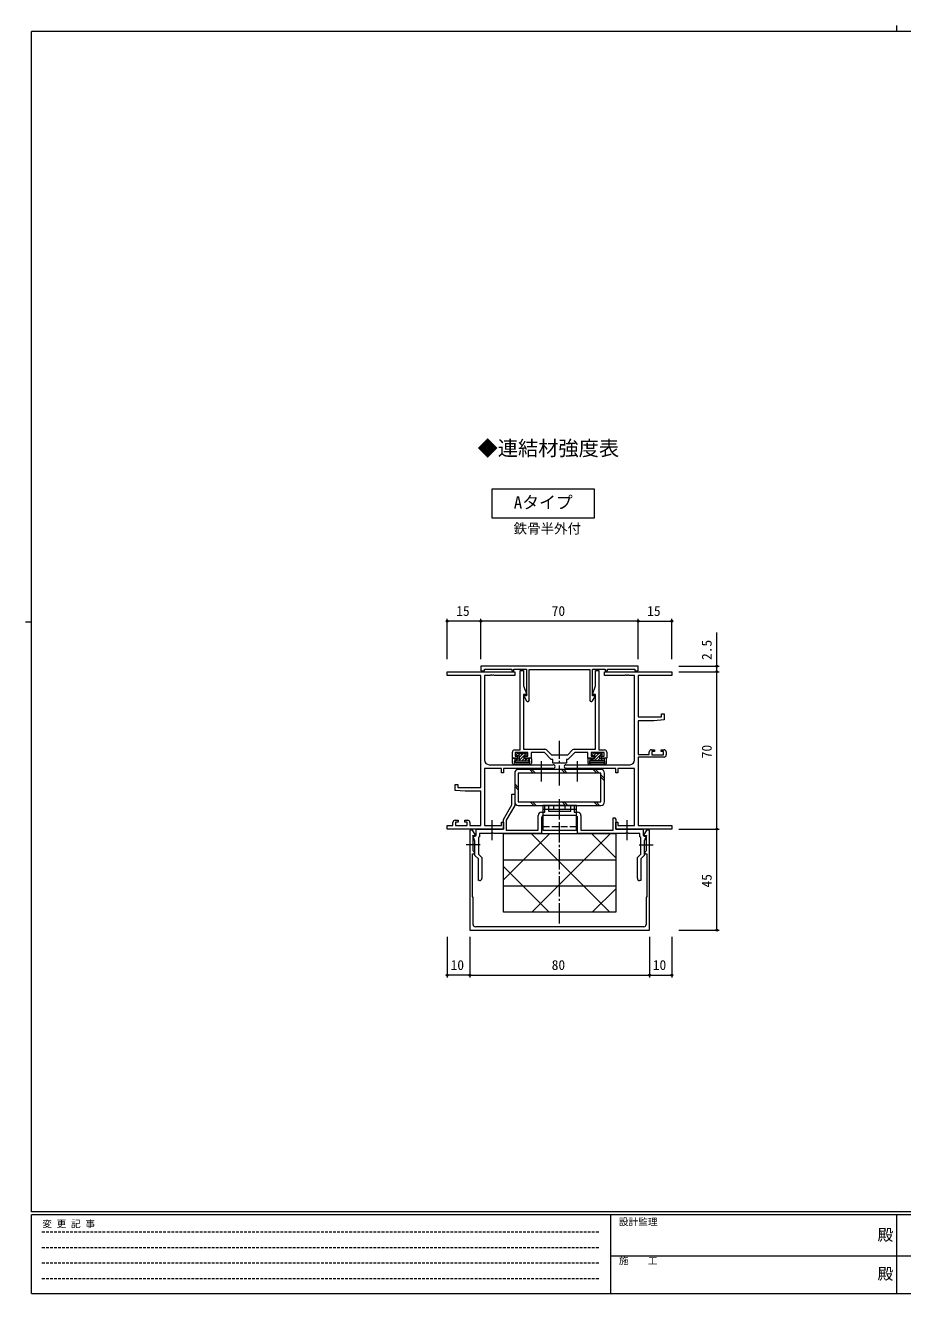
# Model space of a CAD drawing. Units: millimetres on the paper. Extents: x -397 to 397, y -282 to 282.
# Drawn here: x -397 to -6, y -282 to 282 of the extents above; entities that cross this region are included whole.
import ezdxf
from ezdxf.enums import TextEntityAlignment as Align

# ---------------------------------------------------------------- set-up
doc = ezdxf.new("R2010")
doc.units = ezdxf.units.MM
for name, pattern in [('CHAIN2', [12, 9, -1, 1, -1]), ('DASHED1', [1.8, 1.2, -0.6]), ('DASHED3', [4, 3, -1])]:
    doc.linetypes.add(name, pattern=pattern)
for name, color, linetype, lineweight in [('0-0_0', 3, 'Continuous', 9), ('0-2_YKK_ZWAK', 4, 'Continuous', 9), ('0-3_YKK_11', 2, 'CHAIN2', 9), ('0-4_YKK_12', 6, 'Continuous', 9), ('0-5_YKK_13', 7, 'Continuous', 9), ('0-6_YKK_D', 7, 'Continuous', 9)]:
    doc.layers.add(name, color=color, linetype=linetype, lineweight=lineweight)
doc.styles.add('ＭＳ ゴシック', font='')
doc.styles.get('ＭＳ ゴシック').set_extended_font_data('MS Gothic')

msp = doc.modelspace()

# ---------------------------------------------------------------- linework, layer by layer
at = {"layer": '0-0_0'}
msp.add_lwpolyline([(-188.908, 75.953), (-143.54, 75.953), (-143.54, 62.934), (-188.908, 62.934)], close=True, dxfattribs=at)
at = {"layer": '0-2_YKK_ZWAK'}
for p, q in [((-179.808, -46.123), (-179.808, -44.223)), ((-179.508, -43.923), (-179.008, -43.923)), ((-178.808, -44.123), (-178.808, -45.142)), ((-178.808, -44.123), (-178.808, -44.124)), ((-178.808, -45.123), (-172.408, -45.123)), ((-177.461, -44.123), (-178.461, -45.123)), ((-177.908, -42.523), (-177.908, -41.923)), ((-177.659, -41.627), (-177.904, -41.872)), ((-177.608, -41.623), (-177.108, -41.623)), ((-176.508, -41.823), (-177.508, -42.823)), ((-173.849, -41.858), (-177.114, -45.123)), ((-176.908, -41.823), (-174.908, -41.823)), ((-175.161, -41.823), (-176.808, -43.471)), ((-174.408, -43.765), (-175.766, -45.123)), ((-174.708, -41.623), (-174.208, -41.623)), ((-173.419, -44.123), (-174.419, -45.123)), ((-173.996, -41.711), (-173.396, -42.311)), ((-173.947, -42.823), (-173.608, -42.823)), ((-172.408, -44.459), (-173.072, -45.123)), ((-172.408, -44.123), (-172.408, -45.142)), ((-171.708, -43.923), (-172.208, -43.923)), ((-171.408, -44.223), (-171.408, -46.123)), ((-146.408, -44.223), (-146.408, -46.123)), ((-146.108, -43.923), (-145.608, -43.923)), ((-145.408, -44.123), (-145.408, -45.142)), ((-145.132, -44.123), (-145.408, -44.4)), ((-139.008, -45.123), (-145.408, -45.123)), ((-143.785, -44.123), (-144.785, -45.123)), ((-143.82, -41.711), (-144.42, -42.311)), ((-143.869, -42.823), (-144.208, -42.823)), ((-142.832, -41.823), (-143.829, -42.82)), ((-143.108, -41.623), (-143.608, -41.623)), ((-140.011, -41.697), (-143.438, -45.123)), ((-141.485, -41.823), (-143.408, -43.747)), ((-140.908, -41.823), (-142.908, -41.823)), ((-141.008, -44.041), (-142.091, -45.123)), ((-139.743, -44.123), (-140.743, -45.123)), ((-140.208, -41.623), (-140.708, -41.623)), ((-139.908, -42.523), (-139.908, -41.923)), ((-139.008, -44.735), (-139.396, -45.123)), ((-139.008, -44.123), (-139.008, -45.142)), ((-138.308, -43.923), (-138.808, -43.923)), ((-138.008, -46.123), (-138.008, -44.223)), ((-179.308, -46.623), (-171.908, -46.623)), ((-178.908, -50.523), (-178.908, -63.323)), ((-178.425, -45.823), (-172.791, -45.823)), ((-140.508, -48.923), (-177.308, -48.923)), ((-170.626, -50.523), (-172.226, -48.923)), ((-169.626, -50.523), (-171.226, -48.923)), ((-156.483, -50.523), (-158.083, -48.923)), ((-155.483, -50.523), (-157.083, -48.923)), ((-138.508, -46.623), (-145.908, -46.623)), ((-139.391, -45.823), (-145.025, -45.823)), ((-142.341, -50.523), (-143.941, -48.923)), ((-141.341, -50.523), (-142.941, -48.923)), ((-138.908, -63.323), (-138.908, -50.523)), ((-177.308, -56.983), (-178.908, -55.383)), ((-177.308, -57.983), (-178.908, -56.383)), ((-138.908, -52.956), (-140.508, -51.356)), ((-138.908, -53.956), (-140.508, -52.356)), ((-177.308, -64.923), (-140.508, -64.923)), ((-170.368, -64.923), (-171.968, -63.323)), ((-169.368, -64.923), (-170.968, -63.323)), ((-166.408, -66.523), (-151.408, -66.523)), ((-156.226, -64.923), (-157.826, -63.323)), ((-155.226, -64.923), (-156.826, -63.323)), ((-142.083, -64.923), (-143.683, -63.323)), ((-141.083, -64.923), (-142.683, -63.323)), ((-183.908, -98.065), (-163.266, -77.423)), ((-136.614, -112.423), (-171.614, -77.423)), ((-171.325, -112.423), (-136.325, -77.423)), ((-133.908, -88.188), (-144.673, -77.423)), ((-183.908, -89.09), (-133.908, -89.09)), ((-163.554, -112.423), (-183.908, -92.069)), ((-183.908, -100.756), (-133.908, -100.756)), ((-144.384, -112.423), (-133.908, -101.947))]:
    msp.add_line(p, q, dxfattribs=at)
at = {"layer": '0-2_YKK_ZWAK', "linetype": 'DASHED3'}
for p, q in [((-161.408, -66.523), (-161.408, -64.923)), ((-156.408, -66.523), (-156.408, -64.923)), ((-166.408, -74.323), (-151.408, -74.323))]:
    msp.add_line(p, q, dxfattribs=at)
at = {"layer": '0-2_YKK_ZWAK'}
for points in [[(-178.808, -44.123), (-176.808, -44.123), (-176.808, -42.823), (-177.608, -42.823)], [(-172.408, -44.123), (-174.408, -44.123), (-174.408, -43.284)], [(-145.408, -44.123), (-143.408, -44.123), (-143.408, -43.284)], [(-139.008, -44.123), (-141.008, -44.123), (-141.008, -42.823), (-140.208, -42.823)]]:
    msp.add_lwpolyline(points, dxfattribs=at)
for points in [[(-177.308, -63.323), (-140.508, -63.323), (-140.508, -50.523), (-177.308, -50.523)], [(-166.408, -75.923), (-151.408, -75.923), (-151.408, -64.923), (-166.408, -64.923)], [(-133.908, -112.423), (-183.908, -112.423), (-183.908, -77.423), (-133.908, -77.423)]]:
    msp.add_lwpolyline(points, close=True, dxfattribs=at)
for centre, radius, start, end in [((-179.508, -44.223), 0.3, 90, 180), ((-179.008, -44.123), 0.2, 0, 90), ((-177.608, -41.923), 0.3, 90, 180), ((-177.608, -42.523), 0.3, 180, 270), ((-177.108, -41.823), 0.2, 0, 90), ((-174.708, -41.823), 0.2, 90, 180), ((-174.408, -42.823), 0.25, 33.05573, 236.94427), ((-174.708, -43.284), 0.3, 0, 56.94427), ((-174.208, -41.923), 0.3, 45, 90), ((-173.947, -42.523), 0.3, 213.05573, 270), ((-173.608, -42.523), 0.3, 270, 45), ((-172.208, -44.123), 0.2, 90, 180), ((-171.708, -44.223), 0.3, 0, 90), ((-146.108, -44.223), 0.3, 90, 180), ((-145.608, -44.123), 0.2, 0, 90), ((-144.208, -42.523), 0.3, 135, 270), ((-143.869, -42.523), 0.3, 270, 326.94427), ((-143.608, -41.923), 0.3, 90, 135), ((-143.408, -42.823), 0.25, 303.05573, 146.94427), ((-143.108, -43.284), 0.3, 123.05573, 180), ((-143.108, -41.823), 0.2, 0, 90), ((-140.708, -41.823), 0.2, 90, 180), ((-140.208, -41.923), 0.3, 0, 90), ((-140.208, -42.523), 0.3, 270, 0), ((-138.808, -44.123), 0.2, 90, 180), ((-138.308, -44.223), 0.3, 0, 90), ((-179.308, -46.123), 0.5, 180, 270), ((-178.808, -45.661), 0.3, 120, 309.67173), ((-179.108, -45.142), 0.3, 300, 0), ((-177.308, -50.523), 1.6, 90, 180), ((-178.425, -46.123), 0.3, 90, 129.67173), ((-172.791, -46.123), 0.3, 50.32827, 90), ((-172.408, -45.661), 0.3, 230.32827, 60), ((-172.108, -45.142), 0.3, 180, 240), ((-171.908, -46.123), 0.5, 270, 0), ((-145.908, -46.123), 0.5, 180, 270), ((-145.408, -45.661), 0.3, 120, 309.67173), ((-145.708, -45.142), 0.3, 300, 0), ((-145.025, -46.123), 0.3, 90, 129.67173), ((-140.508, -50.523), 1.6, 0, 90), ((-139.391, -46.123), 0.3, 50.32827, 90), ((-139.008, -45.661), 0.3, 230.32827, 60), ((-138.708, -45.142), 0.3, 180, 240), ((-138.508, -46.123), 0.5, 270, 0), ((-177.308, -63.323), 1.6, 180, 270), ((-140.508, -63.323), 1.6, 270, 0)]:
    msp.add_arc(centre, radius, start, end, dxfattribs=at)
at = {"layer": '0-3_YKK_11'}
for p, q in [((-158.908, -56.123), (-158.908, -36.123)), ((-166.908, -54.238), (-166.908, -44.238)), ((-150.908, -54.238), (-150.908, -44.238)), ((-158.908, -71.138), (-158.908, -61.138)), ((-188.908, -80.423), (-188.908, -70.423)), ((-158.908, -117.423), (-158.908, -72.423)), ((-128.908, -80.423), (-128.908, -70.423)), ((-194.289, -82.424), (-200.528, -82.424)), ((-123.527, -82.424), (-117.289, -82.424))]:
    msp.add_line(p, q, dxfattribs=at)
at = {"layer": '0-4_YKK_12'}
for p, q in [((-208.908, 0.077), (-208.908, 18.077)), ((-193.908, 17.077), (-208.908, 17.077)), ((-193.908, 0.077), (-193.908, 18.077)), ((-193.908, 0.077), (-193.908, 18.077)), ((-123.908, 17.077), (-193.908, 17.077)), ((-123.908, 0.077), (-123.908, 18.077)), ((-123.908, 0.077), (-123.908, 18.077)), ((-123.908, 17.077), (-108.908, 17.077)), ((-108.908, 0.077), (-108.908, 18.077)), ((-105.908, -2.923), (-87.908, -2.923)), ((-105.908, -5.423), (-87.908, -5.423)), ((-105.908, -5.423), (-87.908, -5.423)), ((-88.908, -75.423), (-88.908, -5.423)), ((-105.908, -75.423), (-87.908, -75.423)), ((-105.908, -75.423), (-87.908, -75.423)), ((-88.908, -120.424), (-88.908, -75.423)), ((-208.908, -123.424), (-208.908, -141.424)), ((-198.908, -123.424), (-198.908, -141.424)), ((-198.908, -123.424), (-198.908, -141.424)), ((-118.908, -123.424), (-118.908, -141.424)), ((-118.908, -123.424), (-118.908, -141.424)), ((-108.908, -123.424), (-108.908, -141.424)), ((-105.908, -120.424), (-87.908, -120.424)), ((-198.908, -140.424), (-208.908, -140.424)), ((-198.908, -140.424), (-118.908, -140.424)), ((-118.908, -140.424), (-108.908, -140.424))]:
    msp.add_line(p, q, dxfattribs=at)
msp.add_lwpolyline([(-88.908, -5.423), (-88.908, -2.923), (-88.908, 11.977)], dxfattribs=at)
for centre in [(-208.908, 17.077), (-193.908, 17.077), (-193.908, 17.077), (-123.908, 17.077), (-123.908, 17.077), (-108.908, 17.077), (-88.908, -2.923), (-88.908, -5.423), (-88.908, -5.423), (-88.908, -75.423), (-88.908, -75.423), (-88.908, -120.424), (-208.908, -140.424), (-198.908, -140.424), (-198.908, -140.424), (-118.908, -140.424), (-118.908, -140.424), (-108.908, -140.424)]:
    msp.add_circle(centre, 0.425, dxfattribs=at)
at = {"layer": '0-5_YKK_13'}
for p, q in [((-111.408, -41.123), (-111.408, -42.423)), ((-190.278, -46.793), (-161.723, -46.793)), ((-156.093, -46.793), (-127.538, -46.793)), ((-166.908, -70.423), (-166.908, -77.423)), ((-151.908, -69.423), (-165.908, -69.423)), ((-121.408, -118.924), (-196.408, -118.924))]:
    msp.add_line(p, q, dxfattribs=at)
for points in [[(-193.908, -56.923), (-193.908, -7.053), (-208.908, -7.053), (-208.908, -5.423), (-178.908, -5.423), (-178.908, -7.053), (-187.95, -7.053), (-188.133, -6.933), (-188.683, -6.933), (-188.866, -7.053), (-188.95, -7.053), (-189.133, -6.933), (-189.683, -6.933), (-189.866, -7.053), (-192.278, -7.053), (-192.278, -44.793)], [(-123.908, -2.923), (-193.908, -2.923), (-193.908, -5.023), (-192.408, -5.023), (-192.408, -4.323), (-180.208, -4.323), (-180.208, -5.023), (-179.208, -5.023), (-179.208, -4.323), (-173.608, -4.323), (-173.608, -16.123), (-174.535, -16.123), (-174.731, -16.463), (-173.613, -18.4)], [(-178.908, -40.223), (-176.408, -40.223), (-176.408, -4.923), (-174.908, -4.923), (-174.908, -11.699), (-173.48, -15.623), (-174.908, -15.623), (-174.908, -39.923), (-165.422, -39.923)], [(-172.408, -18.077), (-172.408, -4.423), (-145.408, -4.423), (-145.408, -18.077)], [(-152.394, -39.923), (-142.908, -39.923), (-142.908, -15.623), (-144.337, -15.623), (-142.908, -11.699), (-142.908, -4.923), (-141.408, -4.923)], [(-144.203, -18.4), (-143.085, -16.463), (-143.281, -16.123), (-144.208, -16.123), (-144.208, -4.323), (-138.608, -4.323), (-138.608, -5.023), (-137.608, -5.023), (-137.608, -4.323), (-125.408, -4.323), (-125.408, -5.023), (-123.908, -5.023), (-123.908, -2.923)], [(-141.408, -4.923), (-141.408, -40.223), (-138.908, -40.223)], [(-125.538, -44.793), (-125.538, -7.053), (-127.95, -7.053), (-128.133, -6.933), (-128.683, -6.933), (-128.866, -7.053), (-128.95, -7.053), (-129.133, -6.933), (-129.683, -6.933), (-129.866, -7.053), (-138.908, -7.053), (-138.908, -5.423), (-108.908, -5.423), (-108.908, -7.053), (-123.908, -7.053), (-123.908, -25.523), (-113.608, -25.523), (-113.608, -24.223), (-112.408, -24.223), (-112.408, -26.829), (-116.908, -27.223), (-123.908, -27.223), (-123.908, -42.223), (-119.008, -42.223), (-119.008, -41.123)], [(-137.908, -41.223), (-137.908, -43.923), (-140.208, -43.923), (-140.208, -43.023), (-139.108, -43.023), (-139.108, -41.423), (-144.808, -41.423), (-144.808, -43.023), (-143.208, -43.023), (-143.208, -43.923), (-146.308, -43.923), (-146.308, -41.423), (-152.187, -41.423), (-155.187, -44.423), (-155.908, -44.423), (-155.908, -46.123), (-161.908, -46.123), (-161.908, -44.423), (-162.63, -44.423), (-165.63, -41.423), (-171.508, -41.423), (-171.508, -43.923), (-174.608, -43.923), (-174.608, -43.023), (-173.008, -43.023), (-173.008, -41.423), (-178.708, -41.423), (-178.708, -43.023), (-177.608, -43.023), (-177.608, -43.923), (-179.908, -43.923), (-179.908, -41.223)], [(-164.715, -40.216), (-162.508, -42.423), (-155.308, -42.423), (-153.101, -40.216)], [(-112.408, -43.423), (-123.908, -43.423), (-123.908, -73.793), (-108.908, -73.793), (-108.908, -75.423), (-133.908, -75.423), (-133.908, -72.423), (-133.008, -72.423), (-133.008, -73.793), (-125.538, -73.793), (-125.538, -48.423), (-133.008, -48.423), (-133.008, -50.423), (-133.908, -50.423), (-133.908, -48.423), (-156.093, -48.423)], [(-118.008, -40.123), (-116.708, -40.123), (-116.708, -40.923), (-117.808, -40.923), (-117.808, -42.423), (-112.608, -42.423), (-112.608, -40.923), (-113.708, -40.923), (-113.708, -40.123), (-112.408, -40.123)], [(-161.723, -48.423), (-183.908, -48.423), (-183.908, -50.423), (-184.808, -50.423), (-184.808, -48.423), (-192.278, -48.423), (-192.278, -73.793), (-184.808, -73.793), (-184.808, -72.423), (-183.908, -72.423), (-183.908, -75.423), (-208.908, -75.423), (-208.908, -73.793), (-206.408, -73.793), (-206.408, -72.523)], [(-198.808, -72.523), (-198.808, -73.793), (-193.908, -73.793), (-193.908, -58.623), (-200.908, -58.623), (-205.408, -58.229), (-205.408, -55.623), (-204.208, -55.623), (-204.208, -56.923), (-193.908, -56.923)], [(-194.508, -98.323), (-195.008, -98.323), (-195.008, -88.723), (-196.608, -87.123), (-196.608, -80.774), (-197.537, -78.223), (-196.108, -78.223), (-196.108, -75.423), (-183.908, -75.423), (-183.908, -71.223), (-180.108, -64.641), (-180.108, -59.923), (-178.908, -59.923), (-178.908, -64.963), (-182.708, -71.545), (-182.708, -75.923), (-168.408, -75.923), (-168.408, -69.423)], [(-166.908, -67.923), (-165.408, -67.923), (-165.408, -64.923), (-163.908, -64.923), (-163.908, -67.423), (-153.908, -67.423), (-153.908, -64.923), (-152.408, -64.923), (-152.408, -67.923), (-150.908, -67.923)], [(-205.408, -71.523), (-204.108, -71.523), (-204.108, -72.323), (-205.208, -72.323), (-205.208, -73.793), (-200.008, -73.793), (-200.008, -72.323), (-201.108, -72.323), (-201.108, -71.523), (-199.808, -71.523)], [(-124.308, -97.323), (-124.308, -88.102), (-122.808, -86.602), (-122.808, -79.123), (-123.208, -78.892), (-123.208, -77.423), (-128.237, -77.423), (-128.429, -77.28), (-129.387, -77.28), (-129.579, -77.423), (-150.908, -77.423), (-150.908, -70.423)], [(-149.408, -69.423), (-149.408, -75.923), (-135.108, -75.923), (-135.108, -70.423), (-134.308, -70.423), (-133.908, -71.116), (-133.908, -75.423), (-121.708, -75.423), (-121.708, -78.223), (-120.28, -78.223), (-121.208, -80.774), (-121.208, -87.123), (-122.808, -88.723), (-122.808, -98.323), (-123.308, -98.323)], [(-198.908, -120.424), (-118.908, -120.424), (-118.908, -75.924), (-120.208, -75.924), (-121.531, -78.216), (-121.335, -78.556), (-120.408, -78.556), (-120.408, -85.124), (-120.708, -85.424), (-121.008, -85.724), (-121.008, -86.424), (-120.108, -86.424), (-120.108, -105.424), (-120.408, -105.944), (-120.408, -117.924)], [(-197.408, -117.924), (-197.408, -105.944), (-197.708, -105.424), (-197.708, -86.424), (-196.808, -86.424), (-196.808, -85.724), (-197.108, -85.424), (-197.408, -85.124), (-197.408, -78.556), (-196.481, -78.556), (-196.285, -78.216), (-197.608, -75.924), (-198.908, -75.924), (-198.908, -120.424)], [(-166.908, -77.423), (-188.237, -77.423), (-188.429, -77.28), (-189.387, -77.28), (-189.579, -77.423), (-194.608, -77.423), (-194.608, -78.892), (-195.008, -79.123), (-195.008, -86.602), (-193.508, -88.102), (-193.508, -97.323)]]:
    msp.add_lwpolyline(points, dxfattribs=at)
for centre, radius, start, end in [((-173.054, -18.077), 0.646, 209.99999, 0), ((-144.763, -18.077), 0.646, 180, 330.00001), ((-190.278, -44.793), 2, 180.00001, 269.99999), ((-178.908, -41.223), 1, 90.00001, 179.99999), ((-165.422, -40.923), 1, 45.00003, 90.00002), ((-152.394, -40.923), 1, 89.99998, 134.99997), ((-138.908, -41.223), 1, 0.00001, 89.99999), ((-127.538, -44.793), 2, 270.00001, 359.99999), ((-118.008, -41.123), 1, 90.00001, 179.99999), ((-112.408, -41.123), 1, 0.00001, 89.99999), ((-112.408, -42.423), 1, 270.00001, 359.99999), ((-161.723, -47.608), 0.815, 269.99999, 90.00001), ((-156.093, -47.608), 0.815, 89.99999, 270.00001), ((-205.408, -72.523), 1, 90.00001, 179.99999), ((-199.808, -72.523), 1, 0.00001, 89.99999), ((-166.908, -69.423), 1.5, 90.00001, 179.99999), ((-165.908, -70.423), 1, 90.00001, 179.99999), ((-151.908, -70.423), 1, 0.00001, 89.99999), ((-150.908, -69.423), 1.5, 0.00001, 89.99999), ((-194.508, -97.323), 1, 270.00001, 359.99999), ((-123.308, -97.323), 1, 180.00001, 269.99999), ((-196.408, -117.924), 1, 180.00001, 269.99999), ((-121.408, -117.924), 1, 270.00001, 359.99999)]:
    msp.add_arc(centre, radius, start, end, dxfattribs=at)
at = {"layer": '0-6_YKK_D'}
for p, q in [((-8.894, 282.1), (-8.894, 279.3)), ((376.092, 279.3), (-393.908, 279.3)), ((-393.908, -245.7), (-393.908, 279.3)), ((-396.708, 16.8), (-393.908, 16.8)), ((376.092, -245.7), (-393.908, -245.7)), ((338.292, -247.1), (-393.908, -247.1)), ((-393.908, -282.1), (-393.908, -247.1)), ((-136.308, -247.1), (-136.308, -282.1)), ((-8.908, -247.1), (-8.908, -282.1)), ((-136.308, -265.299), (-7.508, -265.299)), ((-7.508, -265.299), (121.292, -265.299)), ((-393.908, -282.1), (338.292, -282.1))]:
    msp.add_line(p, q, dxfattribs=at)
at = {"layer": '0-6_YKK_D', "linetype": 'DASHED1'}
for p, q in [((-389.31, -254.612), (-141.117, -254.612)), ((-389.31, -261.541), (-141.117, -261.541)), ((-389.31, -268.47), (-141.117, -268.47)), ((-389.31, -275.398), (-141.117, -275.398))]:
    msp.add_line(p, q, dxfattribs=at)

# ---------------------------------------------------------------- texts
at = {"layer": '0-0_0', "style": 'ＭＳ ゴシック'}
for s, height, p in [('◆連結材強度表', 6.598, (-195.421, 88.712)), ('Aタイプ', 5.499, (-179.296, 65.482)), ('鉄骨半外付', 4.399, (-179.372, 54.736))]:
    msp.add_text(s, height=height, dxfattribs=at).set_placement(p, align=Align.BOTTOM_LEFT)
at = {"layer": '0-4_YKK_12', "style": 'ＭＳ ゴシック'}
for s, p in [('15', (-204.928, 18.077)), ('70', (-162.428, 18.077)), ('15', (-119.928, 18.077)), ('10', (-207.428, -139.424)), ('80', (-162.428, -139.424)), ('10', (-117.428, -139.424))]:
    msp.add_text(s, height=4.399, dxfattribs=at).set_placement(p, align=Align.BOTTOM_LEFT)
for s, p in [('2.5', (-89.908, -0.223)), ('70', (-89.908, -43.943)), ('45', (-89.908, -101.444))]:
    msp.add_text(s, height=4.399, rotation=90, dxfattribs=at).set_placement(p, align=Align.BOTTOM_LEFT)
at = {"layer": '0-6_YKK_D', "style": 'ＭＳ ゴシック'}
for s, height, p in [('設計監理', 3.079, (-132.539, -252.633)), ('変 更 記 事', 3.079, (-389.194, -253.547)), ('殿', 5.132, (-17.39, -260.056)), ('施\u3000\u3000工', 3.079, (-132.539, -269.954)), ('殿', 5.132, (-17.39, -277.378))]:
    msp.add_text(s, height=height, dxfattribs=at).set_placement(p, align=Align.BOTTOM_LEFT)

doc.saveas('drawing.dxf')
